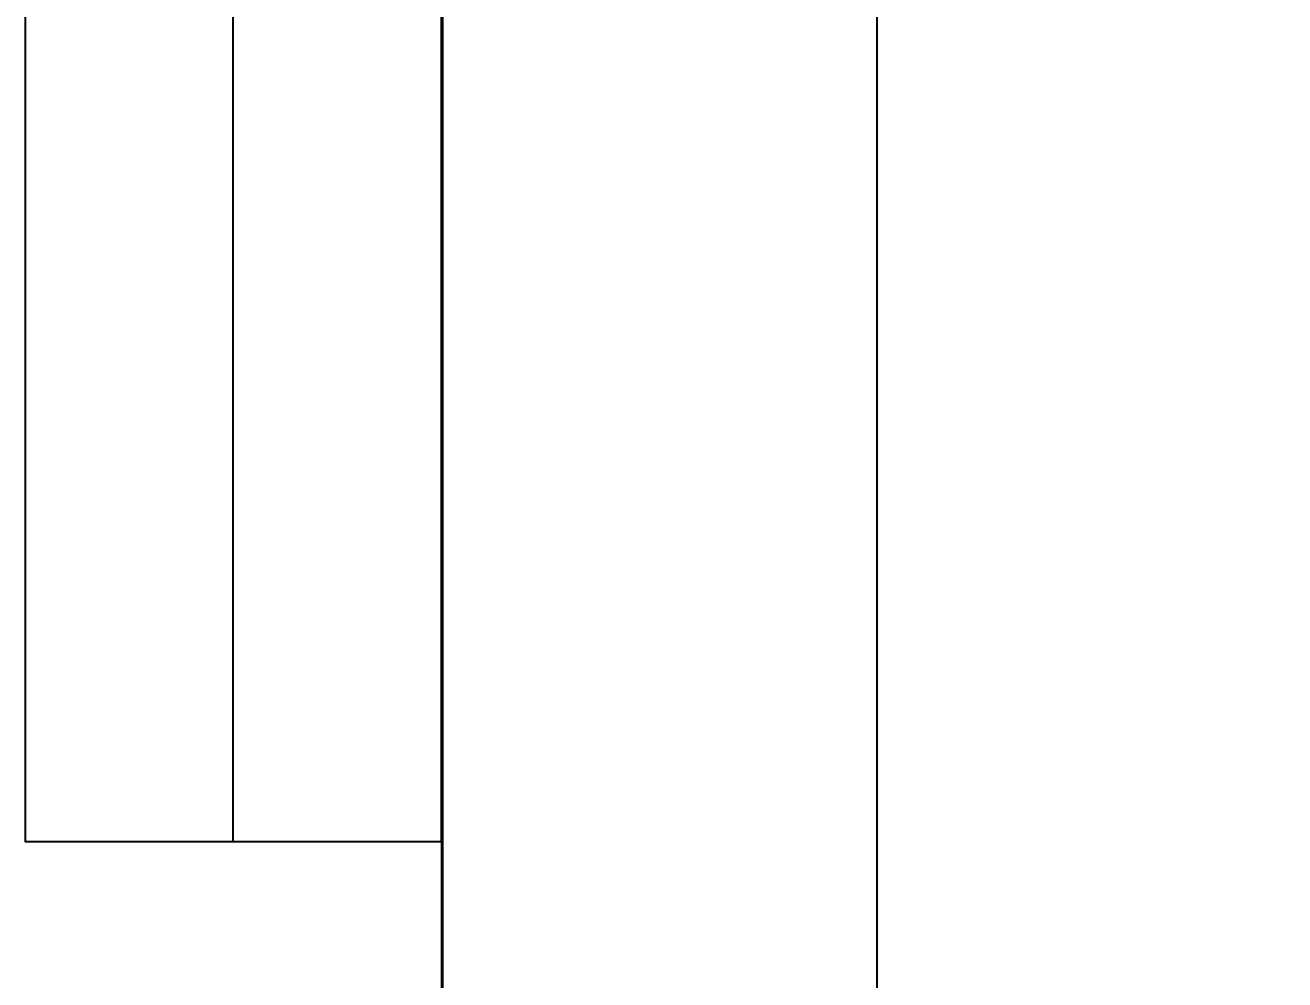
# Model space of a CAD drawing. Header units: metres. Extents: x 0 to 298, y 0 to 162.
# Drawn here: x 173.134 to 173.83, y 93.103 to 93.631 of the extents above; entities that cross this region are included whole.
import ezdxf

# ---------------------------------------------------------------- set-up
doc = ezdxf.new("R2010")
doc.units = ezdxf.units.M
doc.header["$MEASUREMENT"] = 0
doc.linetypes.add('DASHED', pattern=[0.75, 0.5, -0.25])
doc.layers.add('BLK_1_FLR_0_CARPET_AREA', color=10, linetype='Continuous')
doc.layers.add('BLK_1_FLR_0_STAIR_2', color=4, linetype='Continuous', lineweight=30)
doc.layers.add('BLK_1_FLR_0_STAIR_2_LANDING_1', color=4, linetype='Continuous', lineweight=30)
doc.styles.add('arial', font='arial.ttf')
doc.dimstyles.new('OPEN SPACE', dxfattribs={"dimtxt": 0.3, "dimasz": 0.23, "dimexe": 0.1875, "dimexo": 0.0625, "dimgap": 0.09, "dimtad": 3, "dimzin": 0, "dimdsep": 46, "dimtxsty": 'arial', "dimblk": 'OBLIQUE', "dimcen": 0.09, "dimse1": 1, "dimse2": 1, "dimclrd": 6, "dimclre": 6, "dimclrt": 7, "dimadec": 0, "dimazin": 0, "dimtfac": 0.5, "dimtix": 1, "dimtmove": 0, "dimatfit": 3, "dimfxl": 0, "dimtolj": 1, "dimtzin": 0, "dimarcsym": 0})

# ---------------------------------------------------------------- blocks, each defined once
blk = doc.blocks.new('_Oblique')
at = {"color": 0, "linetype": 'ByBlock', "lineweight": -2}
blk.add_line((-0.5, -0.5), (0.5, 0.5), dxfattribs=at)
blk = doc.blocks.new('*D421')
at = {"layer": 'BLK_1_FLR_0_STAIR_2_LANDING_1', "color": 1, "lineweight": -2}
blk.add_line((173.60471, 96.2272), (173.60471, 92.1272), dxfattribs=at)
at = {"layer": 'Defpoints', "color": 0, "lineweight": 35}
for p in [(173.36436, 96.2272), (173.36436, 92.1272), (173.60471, 92.1272)]:
    blk.add_point(p, dxfattribs=at)
at = {"layer": 'BLK_1_FLR_0_STAIR_2_LANDING_1', "color": 1, "lineweight": -2, "xscale": 0.23, "yscale": 0.23, "zscale": 0.23}
for p, rotation in [((173.60471, 96.2272), 90), ((173.60471, 92.1272), 270)]:
    blk.add_blockref('_Oblique', p, dxfattribs=dict(at, rotation=rotation))
at = {"layer": 'BLK_1_FLR_0_STAIR_2_LANDING_1', "color": 1, "insert": (173.36154, 94.1772), "char_height": 0.3, "attachment_point": 5, "rotation": 90, "style": 'arial'}
blk.add_mtext('\\A1;4.10', dxfattribs=at)

msp = doc.modelspace()

# ---------------------------------------------------------------- linework, layer by layer
msp.add_line((173.36408, 96.4572), (173.36444, 92.1272))
at = {"linetype": 'DASHED', "ltscale": 2.5}
msp.add_line((173.2491, 93.17972), (173.2491, 95.17972), dxfattribs=at)
msp.add_lwpolyline([(173.3641, 93.17972), (173.3641, 95.17972), (173.1341, 95.17972), (173.1341, 93.17972)], close=True)
at = {"layer": 'BLK_1_FLR_0_CARPET_AREA', "color": 15, "linetype": 'Continuous', "lineweight": 30}
msp.add_lwpolyline([(183.12038, 88.5422), (180.91038, 88.5422), (180.91038, 92.1272), (173.36464, 92.1272), (173.36464, 96.2272), (180.91038, 96.2272), (180.91038, 96.4572), (173.36408, 96.45658), (173.36408, 98.6672), (195.88203, 98.6672)], dxfattribs=at)
at = {"layer": 'BLK_1_FLR_0_STAIR_2', "color": 1, "linetype": 'Continuous'}
msp.add_lwpolyline([(173.36464, 92.1272), (178.6641, 92.1272), (178.6641, 96.2272), (173.36464, 96.2272)], close=True, dxfattribs=at)
at = {"layer": 'BLK_1_FLR_0_STAIR_2_LANDING_1', "color": 7}
msp.add_lwpolyline([(173.36436, 92.1272), (175.3641, 92.1272), (175.3641, 96.2272), (173.36436, 96.2272)], close=True, dxfattribs=at)

# ---------------------------------------------------------------- dimensions: what is measured, and where the dimension line sits
at = {"layer": 'BLK_1_FLR_0_STAIR_2_LANDING_1', "color": 1}
dim = msp.add_linear_dim(base=(173.60471, 92.1272), p1=(173.36436, 96.2272), p2=(173.36436, 92.1272), angle=90, dimstyle='OPEN SPACE', override={"dimpost": '\\X', "dimclrd": 1, "dimclrt": 1}, dxfattribs=at)
dim.commit()
dim.dimension.update_dxf_attribs({"geometry": '*D421', "text_midpoint": (173.36154, 94.1772)})

doc.saveas('drawing.dxf')
